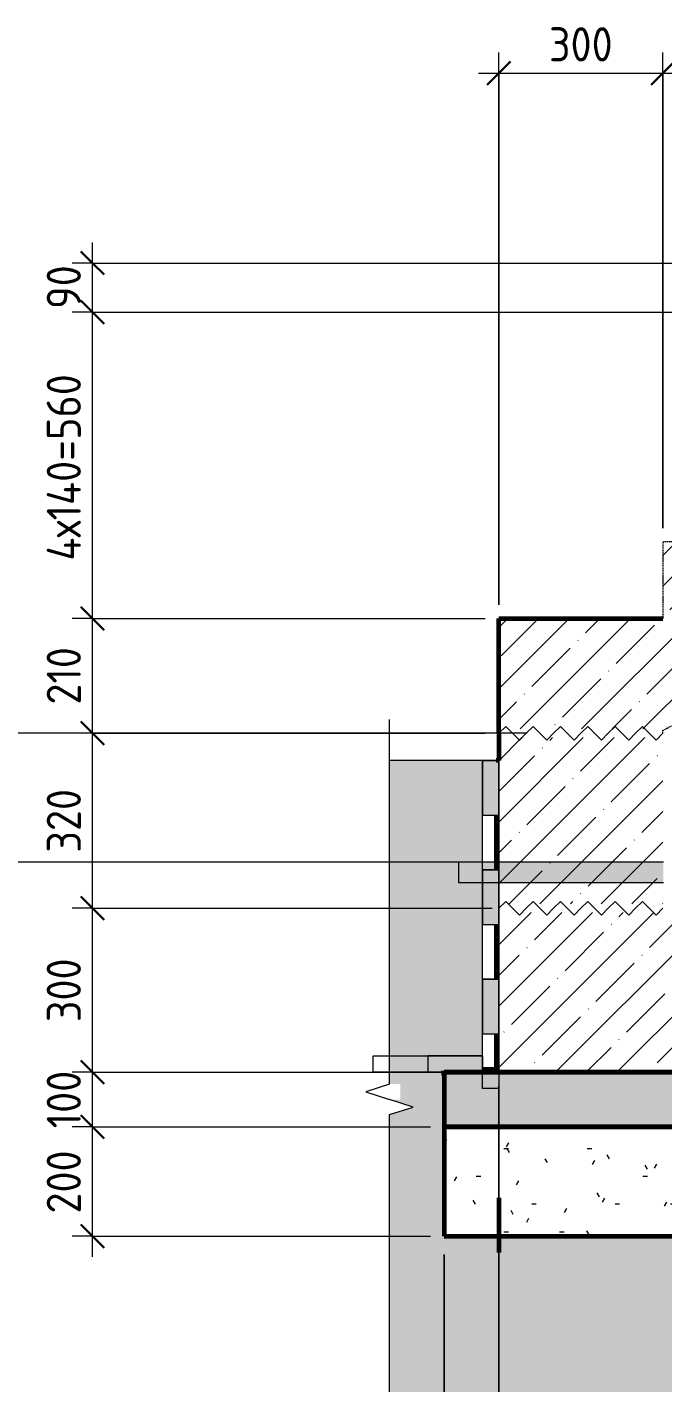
# Model space of a CAD drawing. Header units: millimetres. Extents: x 55945 to 93007, y -3829 to 32717.
# Drawn here: x 76906 to 78069, y -2568 to -88 of the extents above; entities that cross this region are included whole.
import ezdxf

# ---------------------------------------------------------------- set-up
doc = ezdxf.new("R2010")
doc.units = ezdxf.units.MM
doc.linetypes.add('01 Штриховая _2 мм_', pattern=[3, 2, -1])
for name, color, linetype, lineweight in [('AA_Dim', 7, 'Continuous', 9), ('AA_Dim-25', 7, 'Continuous', 9), ('AA_Linii', 7, 'Continuous', 9), ('AA_Oformlenie', 7, 'Continuous', 9), ('AA_Vinoska', 7, 'Continuous', 9), ('AA_Visotnaya otmetka', 7, 'Continuous', 9), ('AF_Balki', 7, 'Continuous', 20), ('AF_Element', 7, 'Continuous', 20), ('AF_Element_Гидроизоляция', 253, 'Continuous', 20), ('AF_Lestnica', 7, '01 Штриховая _2 мм_', 9), ('AF_Perekritie', 7, 'Continuous', 60), ('AF_Pokritie', 7, 'Continuous', 9), ('AF_Stena', 7, 'Continuous', 60), ('AF_Stena_Опалубка', 253, 'Continuous', 20), ('KR_Fundament', 7, 'Continuous', 20)]:
    doc.layers.add(name, color=color, linetype=linetype, lineweight=lineweight)
doc.styles.add('ISOCPEUR_5', font='isocpeur.TTF', dxfattribs={"width": 0.9, "height": 62.5})
doc.dimstyles.new('00_Точн_3_знака__прозр__2', dxfattribs={"dimscale": 304.8, "dimtxt": 62.672186, "dimasz": 0.139436, "dimexe": 0.123031, "dimexo": 0.082021, "dimgap": 0.008202, "dimtad": 1, "dimdec": 3, "dimrnd": 0.001, "dimdsep": 46, "dimtxsty": 'ISOCPEUR_5', "dimblk1": 'OBLIQUE', "dimblk2": 'OBLIQUE', "dimsah": 1, "dimcen": 0.09, "dimdle": 0.123031, "dimazin": 0, "dimtfac": 1, "dimtdec": 4, "dimtix": 1, "dimtmove": 1, "dimatfit": 3, "dimfxl": 1, "dimtvp": 1, "dimtolj": 1, "dimtzin": 0, "dimlwd": 18, "dimlwe": 18, "dimarcsym": 2})
doc.dimstyles.new('00_Точн_3_знака__прозр__3', dxfattribs={"dimscale": 304.8, "dimtxt": 62.672186, "dimasz": 0.139436, "dimexe": 0.123031, "dimexo": 0.082021, "dimgap": 0.008202, "dimtad": 1, "dimdec": 3, "dimrnd": 0.001, "dimdsep": 46, "dimtxsty": 'ISOCPEUR_5', "dimblk1": 'OBLIQUE', "dimblk2": 'OBLIQUE', "dimsah": 1, "dimcen": 0.09, "dimdle": 0.123031, "dimazin": 0, "dimtfac": 1, "dimtdec": 4, "dimtix": 1, "dimtmove": 0, "dimatfit": 3, "dimfxl": 1, "dimtvp": 1, "dimtolj": 1, "dimtzin": 0, "dimlwd": 18, "dimlwe": 18, "dimarcsym": 2})
pattern_1 = [(45, (79994.55, -1225), (-56.1266, 56.1266), []), (45, (80050.68, -1225), (-56.1266, 56.1266), [99.219, -19.844, 0.8382, -19.006])]

# ---------------------------------------------------------------- blocks, each defined once
blk = doc.blocks.new('Лестницы 1 - Лестницы 1-3673206-2-2_Опл')
at = {"layer": 'AF_Lestnica', "linetype": 'Continuous'}
h = blk.add_hatch(dxfattribs=at)
h.set_pattern_fill('FP_8', color=256, style=0, pattern_type=2)
h.set_pattern_definition([(45, (-29359.246, -1225), (-56.1266, 56.1266), []), (45, (-29303.12, -1225), (-56.1266, 56.1266), [99.219, -19.844, 0.8382, -19.006])])
h.paths.add_polyline_path([(-31285, -1374.5), (-29992, -728), (-30080, -728), (-30080, -720), (-30093, -720), (-30093, -620), (-30085, -620), (-30085, -610), (-30385, -610), (-30385, -750), (-30685, -750), (-30685, -890), (-30985, -890), (-30985, -1030), (-31285, -1030), (-31285, -1170), (-31585, -1170), (-31585, -1372), (-31285, -1372)])
at = {"layer": 'AF_Lestnica'}
for p, q in [((-30385, -610), (-30385, -750)), ((-30085, -610), (-30385, -610)), ((-30085, -620), (-30085, -610)), ((-30319.2, -891.6), (-29992, -728)), ((-30080, -720), (-30085, -720)), ((-30385, -750), (-30685, -750)), ((-30685, -750), (-30685, -890)), ((-31219.2, -1341.6), (-30319.2, -891.6)), ((-30685, -890), (-30985, -890)), ((-30985, -890), (-30985, -1030)), ((-30985, -1030), (-31285, -1030)), ((-31285, -1030), (-31285, -1170)), ((-31285, -1170), (-31585, -1170)), ((-31585, -1170), (-31585, -1380)), ((-31285, -1374.5), (-31219.2, -1341.6)), ((-31285, -1380), (-31285, -1374.5))]:
    blk.add_line(p, q, dxfattribs=at)
blk = doc.blocks.new('Обобщенные модели 1 - Обобщенные модели 1-3677777-2-2_Опл')
at = {"layer": 'AF_Element', "lineweight": 9}
h = blk.add_hatch(dxfattribs=at)
h.set_pattern_fill('FP_9', color=256, style=0, pattern_type=2)
h.set_pattern_definition([(0, (-29359.246, -1225), (203.2, 50.8), [8.382, -144.018, 8.382, -144.018, -812.8]), (0, (-29359.246, -1225), (203.2, 50.8), [-304.8, 8.382, -296.418, 8.382, -144.018, -355.6]), (0, (-29359.246, -1225), (203.2, 50.8), [-762, 8.382, -93.218, 8.382, -245.618]), (120, (-29283.046, -1199.6), (-145.5941, 150.5764), [8.382, -144.018, 8.382, -144.018, -812.8]), (120, (-29283.046, -1199.6), (-145.5941, 150.5764), [-304.8, 8.382, -296.418, 8.382, -144.018, -355.6]), (120, (-29283.046, -1199.6), (-145.5941, 150.5764), [-762, 8.382, -93.218, 8.382, -245.618]), (240, (-29257.646, -1098), (-57.6059, -201.3764), [8.382, -144.018, 8.382, -144.018, -812.8]), (240, (-29257.646, -1098), (-57.6059, -201.3764), [-304.8, 8.382, -296.418, 8.382, -144.018, -355.6]), (240, (-29257.646, -1098), (-57.6059, -201.3764), [-762, 8.382, -93.218, 8.382, -245.618])])
h.paths.add_polyline_path([(-31685, -2300), (-27650, -2300), (-27650, -2100), (-31685, -2100)])
at = {"layer": 'AF_Element', "lineweight": 60}
for p, q in [((-27650, -2100), (-31685, -2100)), ((-31685, -2100), (-31685, -2300)), ((-31685, -2300), (-27650, -2300))]:
    blk.add_line(p, q, dxfattribs=at)
blk = doc.blocks.new('Последовательность узлов - 3мм масшт20 маскировка-904226-2-2_Опл')
at = {"layer": 'AA_Oformlenie'}
for p, q in [((-31585, -1380), (-31572.5, -1367.5)), ((-31547.5, -1392.5), (-31572.5, -1367.5)), ((-31535, -1380), (-31547.5, -1392.5)), ((-31535, -1380), (-31522.5, -1367.5)), ((-31497.5, -1392.5), (-31522.5, -1367.5)), ((-31485, -1380), (-31497.5, -1392.5)), ((-31485, -1380), (-31472.5, -1367.5)), ((-31447.5, -1392.5), (-31472.5, -1367.5)), ((-31435, -1380), (-31447.5, -1392.5)), ((-31435, -1380), (-31422.5, -1367.5)), ((-31397.5, -1392.5), (-31422.5, -1367.5)), ((-31385, -1380), (-31397.5, -1392.5)), ((-31385, -1380), (-31372.5, -1367.5)), ((-31347.5, -1392.5), (-31372.5, -1367.5)), ((-31335, -1380), (-31347.5, -1392.5)), ((-31335, -1380), (-31322.5, -1367.5)), ((-31297.5, -1392.5), (-31322.5, -1367.5)), ((-31285, -1380), (-31297.5, -1392.5))]:
    blk.add_line(p, q, dxfattribs=at)
blk = doc.blocks.new('011_ЛинияОбрыва _ЭлУзла_Линия_ - Тип 1-3686679-2-2_Опл')
at = {"layer": 'AA_Oformlenie'}
for p, q in [((-31785, -2021.8), (-31785, -1430)), ((-31785, -2670), (-31785, -2077.5))]:
    blk.add_line(p, q, dxfattribs=at)
blk = doc.blocks.new('Последовательность узлов - М20-1713677-2-2_Опл')
at = {"layer": 'AA_Oformlenie'}
for points in [[(-31615, -1530), (-31585, -1530), (-31585, -1430), (-31615, -1430)], [(-31615, -1730), (-31585, -1730), (-31585, -1630), (-31615, -1630), (-31615, -1636.3)], [(-31615, -1930), (-31585, -1930), (-31585, -1830), (-31615, -1830)]]:
    blk.add_hatch(color=256, dxfattribs=at).paths.add_polyline_path(points)
for p, q in [((-31585, -1430), (-31615, -1430)), ((-31615, -1430), (-31615, -1530)), ((-31615, -1430), (-31585, -1430)), ((-31615, -1630), (-31615, -1430)), ((-31585, -1530), (-31585, -1430)), ((-31585, -1430), (-31585, -1630)), ((-31615, -1530), (-31585, -1530)), ((-31585, -1630), (-31615, -1630)), ((-31585, -1630), (-31615, -1630)), ((-31615, -1630), (-31615, -1730)), ((-31615, -1630), (-31585, -1630)), ((-31615, -1830), (-31615, -1630)), ((-31585, -1730), (-31585, -1630)), ((-31585, -1630), (-31585, -1830)), ((-31615, -1730), (-31585, -1730)), ((-31585, -1830), (-31615, -1830)), ((-31585, -1830), (-31615, -1830)), ((-31615, -1830), (-31615, -1930)), ((-31615, -1830), (-31585, -1830)), ((-31615, -2030), (-31615, -1830)), ((-31585, -1930), (-31585, -1830)), ((-31585, -1830), (-31585, -2030)), ((-31615, -1930), (-31585, -1930)), ((-31585, -2030), (-31615, -2030))]:
    blk.add_line(p, q, dxfattribs=at)
blk = doc.blocks.new('Последовательность узлов - М20-V4-2-2_Опл')
at = {"layer": 'AA_Oformlenie'}
blk.add_hatch(color=256, dxfattribs=at).paths.add_polyline_path([(-31615, -2000), (-31615, -1970), (-31715, -1970), (-31715, -2000)])
for p, q in [((-31815, -1970), (-31615, -1970)), ((-31815, -2000), (-31815, -1970)), ((-31615, -1970), (-31715, -1970)), ((-31715, -1970), (-31715, -2000)), ((-31615, -2000), (-31615, -1970)), ((-31615, -1970), (-31615, -2000)), ((-31615, -2000), (-31815, -2000)), ((-31715, -2000), (-31615, -2000))]:
    blk.add_line(p, q, dxfattribs=at)
blk = doc.blocks.new('DIMBLOCK29-2-2_Опл')
at = {"layer": 'AA_Dim-25', "lineweight": 18}
for p, q in [((77768.8, -1145), (77768.8, -135.1)), ((78068.8, -1005), (78068.8, -135.1)), ((77731.3, -172.6), (78068.8, -172.6)), ((77768.8, -172.6), (77768.8, -1145)), ((78068.8, -172.6), (78068.8, -1005))]:
    blk.add_line(p, q, dxfattribs=at)
at = {"layer": 'AA_Dim-25', "lineweight": 30}
for p, q in [((77768.8, -172.6), (77747.5, -193.8)), ((77768.8, -172.6), (77790, -151.3)), ((78068.8, -172.6), (78047.5, -193.8)), ((78068.8, -172.6), (78090, -151.3))]:
    blk.add_line(p, q, dxfattribs=at)
at = {"layer": 'AA_Dim-25', "color": 0, "lineweight": 18, "insert": (77860.3, -88.7), "char_height": 62.5, "width": 140.48, "attachment_point": 1, "line_spacing_factor": 1.135194, "style": 'ISOCPEUR_5'}
blk.add_mtext('300', dxfattribs=at)
blk = doc.blocks.new('_Oblique')
at = {"color": 0, "linetype": 'ByBlock', "lineweight": -2}
blk.add_line((-0.5, -0.5), (0.5, 0.5), dxfattribs=at)
blk = doc.blocks.new('DIMBLOCK30-2-2_Опл')
at = {"layer": 'AA_Dim-25', "lineweight": 18}
for p, q in [((78068.8, -1005), (78068.8, -135.1)), ((78068.8, -172.6), (78208.8, -172.6)), ((78068.8, -172.6), (78068.8, -1005)), ((78208.8, -167.5), (78208.8, -210.1)), ((78208.8, -172.6), (78208.8, -167.5))]:
    blk.add_line(p, q, dxfattribs=at)
at = {"layer": 'AA_Dim-25', "lineweight": 30}
for p, q in [((78068.8, -172.6), (78047.5, -193.8)), ((78068.8, -172.6), (78090, -151.3)), ((78208.8, -172.6), (78187.5, -193.8)), ((78208.8, -172.6), (78230, -151.3))]:
    blk.add_line(p, q, dxfattribs=at)
at = {"layer": 'AA_Dim-25', "color": 0, "lineweight": 18, "insert": (78083.8, -88.7), "char_height": 62.5, "width": 131.966, "attachment_point": 1, "line_spacing_factor": 1.135194, "style": 'ISOCPEUR_5'}
blk.add_mtext('140', dxfattribs=at)
blk = doc.blocks.new('DIMBLOCK37-2-2_Опл')
at = {"layer": 'AA_Dim-25', "lineweight": 18}
for p, q in [((77768.8, -2025), (77768.8, -2899.2)), ((77768.8, -2861.7), (77768.8, -2025)), ((77668.8, -2333.6), (77668.8, -2899.2)), ((77668.8, -2861.7), (77668.8, -2333.6)), ((77495.6, -2861.7), (77625.9, -2861.7)), ((77625.9, -2861.7), (77718.8, -2861.7)), ((77631.3, -2861.7), (77768.8, -2861.7))]:
    blk.add_line(p, q, dxfattribs=at)
at = {"layer": 'AA_Dim-25', "lineweight": 30}
for p, q in [((77668.8, -2861.7), (77690, -2840.4)), ((77768.8, -2861.7), (77790, -2840.4)), ((77668.8, -2861.7), (77647.5, -2882.9)), ((77768.8, -2861.7), (77747.5, -2882.9))]:
    blk.add_line(p, q, dxfattribs=at)
at = {"layer": 'AA_Dim-25', "color": 0, "lineweight": 18, "insert": (77495.6, -2777.8), "char_height": 62.5, "width": 126.29, "attachment_point": 1, "line_spacing_factor": 1.135194, "style": 'ISOCPEUR_5'}
blk.add_mtext('100', dxfattribs=at)
blk = doc.blocks.new('DIMBLOCK38-2-2_Опл')
at = {"layer": 'AA_Dim-25', "lineweight": 18}
for p, q in [((77768.8, -2025), (77768.8, -2899.2)), ((77768.8, -2861.7), (77768.8, -2025)), ((77768.8, -2861.7), (78208.8, -2861.7)), ((78208.8, -2856.6), (78208.8, -2899.2)), ((78208.8, -2861.7), (78208.8, -2856.6))]:
    blk.add_line(p, q, dxfattribs=at)
at = {"layer": 'AA_Dim-25', "lineweight": 30}
for p, q in [((77768.8, -2861.7), (77790, -2840.4)), ((78208.8, -2861.7), (78230, -2840.4)), ((77768.8, -2861.7), (77747.5, -2882.9)), ((78208.8, -2861.7), (78187.5, -2882.9))]:
    blk.add_line(p, q, dxfattribs=at)
at = {"layer": 'AA_Dim-25', "color": 0, "lineweight": 18, "insert": (77925.5, -2777.8), "char_height": 62.5, "width": 151.832, "attachment_point": 1, "line_spacing_factor": 1.135194, "style": 'ISOCPEUR_5'}
blk.add_mtext('440', dxfattribs=at)
blk = doc.blocks.new('DIMBLOCK43-2-2_Опл')
at = {"layer": 'AA_Dim-25', "lineweight": 30}
for p, q in [((77025.5, -2000), (77004.2, -1978.7)), ((77025.5, -2000), (77046.7, -2021.2)), ((77025.5, -2100), (77004.2, -2078.8)), ((77025.5, -2100), (77046.7, -2121.3)), ((77025.5, -2300), (77004.2, -2278.8)), ((77025.5, -2300), (77046.7, -2321.3))]:
    blk.add_line(p, q, dxfattribs=at)
at = {"layer": 'AA_Dim-25', "lineweight": 18}
for p, q in [((77025.5, -2000), (76988, -2000)), ((77025.5, -2000), (77643.6, -2000)), ((77025.5, -2100), (76988, -2100)), ((77025.5, -2337.5), (77025.5, -2100)), ((77025.5, -2100), (77643.8, -2100)), ((77025.5, -2300), (76988, -2300)), ((77025.5, -2300), (77643.8, -2300))]:
    blk.add_line(p, q, dxfattribs=at)
at = {"layer": 'AA_Dim-25', "color": 0, "lineweight": 18, "insert": (76941.6, -2258.5), "char_height": 62.5, "width": 140.48, "attachment_point": 1, "rotation": 90, "line_spacing_factor": 1.135194, "style": 'ISOCPEUR_5'}
blk.add_mtext('200', dxfattribs=at)
blk = doc.blocks.new('_None')
blk = doc.blocks.new('DIMBLOCK44-2-2_Опл')
at = {"layer": 'AA_Dim-25', "lineweight": 30}
for p, q in [((77025.5, -1700), (77004.2, -1678.8)), ((77025.5, -1700), (77046.7, -1721.3)), ((77025.5, -2000), (77004.2, -1978.7)), ((77025.5, -2000), (77046.7, -2021.2)), ((77025.5, -2100), (77004.2, -2078.8)), ((77025.5, -2100), (77046.7, -2121.3))]:
    blk.add_line(p, q, dxfattribs=at)
at = {"layer": 'AA_Dim-25', "lineweight": 18}
for p, q in [((77025.5, -1700), (76988, -1700)), ((77025.5, -1700), (77756.6, -1700)), ((77025.5, -2000), (76988, -2000)), ((77025.5, -2100), (77025.5, -2000)), ((77025.5, -2000), (77643.6, -2000)), ((77025.5, -2100), (76988, -2100)), ((77025.5, -2100), (77643.8, -2100))]:
    blk.add_line(p, q, dxfattribs=at)
at = {"layer": 'AA_Dim-25', "color": 0, "lineweight": 18, "insert": (76941.6, -2102.6), "char_height": 62.5, "width": 126.29, "attachment_point": 1, "rotation": 90, "line_spacing_factor": 1.135194, "style": 'ISOCPEUR_5'}
blk.add_mtext('100', dxfattribs=at)
blk = doc.blocks.new('DIMBLOCK45-2-2_Опл')
at = {"layer": 'AA_Dim-25', "lineweight": 30}
for p, q in [((77025.5, -1380), (77004.2, -1358.8)), ((77025.5, -1380), (77046.7, -1401.2)), ((77025.5, -1700), (77004.2, -1678.8)), ((77025.5, -1700), (77046.7, -1721.3)), ((77025.5, -2000), (77004.2, -1978.7)), ((77025.5, -2000), (77046.7, -2021.2))]:
    blk.add_line(p, q, dxfattribs=at)
at = {"layer": 'AA_Dim-25', "lineweight": 18}
for p, q in [((77025.5, -1380), (76988, -1380)), ((77025.5, -1380), (77743.8, -1380)), ((77025.5, -1700), (76988, -1700)), ((77025.5, -2000), (77025.5, -1700)), ((77025.5, -1700), (77756.6, -1700)), ((77025.5, -2000), (76988, -2000)), ((77025.5, -2000), (77643.6, -2000))]:
    blk.add_line(p, q, dxfattribs=at)
at = {"layer": 'AA_Dim-25', "color": 0, "lineweight": 18, "insert": (76941.6, -1908.5), "char_height": 62.5, "width": 140.48, "attachment_point": 1, "rotation": 90, "line_spacing_factor": 1.135194, "style": 'ISOCPEUR_5'}
blk.add_mtext('300', dxfattribs=at)
blk = doc.blocks.new('DIMBLOCK46-2-2_Опл')
at = {"layer": 'AA_Dim-25', "lineweight": 30}
for p, q in [((77025.5, -1170), (77004.2, -1148.7)), ((77025.5, -1170), (77046.7, -1191.2)), ((77025.5, -1380), (77004.2, -1358.8)), ((77025.5, -1380), (77046.7, -1401.2)), ((77025.5, -1700), (77004.2, -1678.8)), ((77025.5, -1700), (77046.7, -1721.3))]:
    blk.add_line(p, q, dxfattribs=at)
at = {"layer": 'AA_Dim-25', "lineweight": 18}
for p, q in [((77025.5, -1170), (76988, -1170)), ((77025.5, -1170), (77743.8, -1170)), ((77025.5, -1380), (76988, -1380)), ((77025.5, -1700), (77025.5, -1380)), ((77025.5, -1380), (77743.8, -1380)), ((77025.5, -1700), (76988, -1700)), ((77025.5, -1700), (77756.6, -1700))]:
    blk.add_line(p, q, dxfattribs=at)
at = {"layer": 'AA_Dim-25', "color": 0, "lineweight": 18, "insert": (76941.6, -1598.5), "char_height": 62.5, "width": 140.48, "attachment_point": 1, "rotation": 90, "line_spacing_factor": 1.135194, "style": 'ISOCPEUR_5'}
blk.add_mtext('320', dxfattribs=at)
blk = doc.blocks.new('DIMBLOCK47-2-2_Опл')
at = {"layer": 'AA_Dim-25', "lineweight": 30}
for p, q in [((77025.5, -1170), (77004.2, -1148.7)), ((77025.5, -1170), (77046.7, -1191.2)), ((77025.5, -1380), (77004.2, -1358.8)), ((77025.5, -1380), (77046.7, -1401.2))]:
    blk.add_line(p, q, dxfattribs=at)
at = {"layer": 'AA_Dim-25', "lineweight": 18}
for p, q in [((77025.5, -1170), (76988, -1170)), ((77025.5, -1380), (77025.5, -1170)), ((77025.5, -1170), (77743.8, -1170)), ((77025.5, -1380), (76988, -1380)), ((77025.5, -1380), (77743.8, -1380))]:
    blk.add_line(p, q, dxfattribs=at)
at = {"layer": 'AA_Dim-25', "color": 0, "lineweight": 18, "insert": (76941.6, -1327.6), "char_height": 62.5, "width": 126.29, "attachment_point": 1, "rotation": 90, "line_spacing_factor": 1.135194, "style": 'ISOCPEUR_5'}
blk.add_mtext('210', dxfattribs=at)
blk = doc.blocks.new('DIMBLOCK48-2-2_Опл')
at = {"layer": 'AA_Dim-25', "lineweight": 18}
for p, q in [((77025.5, -520), (76988, -520)), ((77025.5, -520), (79243.8, -520)), ((77025.5, -610), (76988, -610)), ((77025.5, -1170), (77025.5, -610)), ((77025.5, -610), (78943.8, -610)), ((77025.5, -1170), (76988, -1170)), ((77025.5, -1170), (77743.8, -1170))]:
    blk.add_line(p, q, dxfattribs=at)
at = {"layer": 'AA_Dim-25', "lineweight": 30}
for p, q in [((77025.5, -520), (77004.2, -498.7)), ((77025.5, -520), (77046.7, -541.2)), ((77025.5, -610), (77004.2, -588.7)), ((77025.5, -610), (77046.7, -631.2)), ((77025.5, -1170), (77004.2, -1148.7)), ((77025.5, -1170), (77046.7, -1191.2))]:
    blk.add_line(p, q, dxfattribs=at)
at = {"layer": 'AA_Dim-25', "color": 0, "lineweight": 18, "insert": (76941.6, -1064.4), "char_height": 62.5, "width": 418.603, "attachment_point": 1, "rotation": 90, "line_spacing_factor": 1.135194, "style": 'ISOCPEUR_5'}
blk.add_mtext('4х140=560', dxfattribs=at)
blk = doc.blocks.new('DIMBLOCK49-2-2_Опл')
at = {"layer": 'AA_Dim-25', "lineweight": 18}
for p, q in [((77025.5, -610), (77025.5, -482.5)), ((77025.5, -520), (76988, -520)), ((77025.5, -520), (79243.8, -520)), ((77025.5, -610), (76988, -610)), ((77025.5, -610), (78943.8, -610))]:
    blk.add_line(p, q, dxfattribs=at)
at = {"layer": 'AA_Dim-25', "lineweight": 30}
for p, q in [((77025.5, -520), (77004.2, -498.7)), ((77025.5, -520), (77046.7, -541.2)), ((77025.5, -610), (77004.2, -588.7)), ((77025.5, -610), (77046.7, -631.2))]:
    blk.add_line(p, q, dxfattribs=at)
at = {"layer": 'AA_Dim-25', "color": 0, "lineweight": 18, "insert": (76941.6, -604), "char_height": 62.5, "width": 93.654, "attachment_point": 1, "rotation": 90, "line_spacing_factor": 1.135194, "style": 'ISOCPEUR_5'}
blk.add_mtext('90', dxfattribs=at)
blk = doc.blocks.new('010_Флажок - ГИ_МФ_узел 2 вер-3687335-2-2_Опл')
at = {"layer": 'AA_Vinoska'}
blk.add_hatch(color=256, dxfattribs=at).paths.add_polyline_path([(-31658.9, -1653.1), (-31658.9, -1615.6), (-31283.9, -1615.6), (-31283.9, -1653.1)])
for p, q in [((-31283.9, -1615.6), (-32658.9, -1615.6)), ((-31283.9, -1615.6), (-31658.9, -1615.6)), ((-31658.9, -1615.6), (-31658.9, -1653.1)), ((-31658.9, -1653.1), (-31283.9, -1653.1))]:
    blk.add_line(p, q, dxfattribs=at)

msp = doc.modelspace()

# ---------------------------------------------------------------- hatches: boundary and pattern name
at = {"layer": 'AA_Oformlenie'}
h = msp.add_hatch(dxfattribs=at)
h.set_pattern_fill('FP_11', color=250, style=0, pattern_type=2)
h.set_pattern_definition([(228.013, (80177.43, -971), (-2031.99144, -2286.00794), [34.172, -3383.048]), (184.97, (80154.57, -996.4), (3047.99862, 254.013734), [58.64, -5805.405]), (132.51, (80096.15, -1001.48), (2539.97812, -2794.01959), [41.348, -4093.472]), (267.274, (79997.09, -1064.98), (253.972893, 5080.00167), [53.4, -5286.644]), (292.834, (79994.55, -1118.32), (-1270.018216, 3047.992396), [52.363, -5183.981]), (357.274, (80014.87, -1166.58), (-5080.00167, 253.972893), [53.4, -5286.644]), (37.694, (80068.21, -1169.12), (-3302.011032, -2539.986107), [70.619, -6991.312]), (72.255, (80124.09, -1125.94), (1778.031558, 5587.989563), [66.672, -6600.526]), (121.43, (80144.41, -1062.44), (-2032.025225, 3301.984438), [53.581, -5304.555]), (175.236, (80116.47, -1016.72), (2793.99806, -254.01689), [61.171, -2997.394]), (222.397, (80055.51, -1011.64), (-3048.021364, -2793.976117), [79.108, -7831.677]), (138.814, (80248.55, -1067.52), (-1777.99827, 1524.00296), [27, -2673.056]), (171.469, (80228.23, -1049.74), (3301.998057, -508.01404), [51.368, -5085.464]), (225, (80177.43, -1042.12), (3e-14, -254), [35.921, -323.289]), (203.199, (80159.65, -1011.64), (1269.99626, 508.00885), [19.344, -1915.062]), (291.801, (80141.87, -1019.26), (-253.9944, 762.00245), [27.357, -1340.475]), (30.964, (80152.03, -1044.66), (761.99727, 508.0033), [44.432, -1436.63]), (161.565, (80190.13, -1021.8), (507.9998, -254.0006), [32.129, -771.09]), (16.389, (79994.55, -1019.26), (2540.00709, 761.97597), [45.009, -4455.883]), (70.346, (80037.73, -1006.56), (-1016.00879, -2793.99714), [37.76, -3738.222]), (293.199, (80190.13, -971), (-508.00885, 1269.99626), [38.688, -1895.718]), (343.61, (80205.37, -1006.56), (-2539.99379, 762.0203), [45.009, -4455.883]), (339.444, (79994.55, -1176.74), (-1270.00078, 507.99866), [43.404, -2126.773]), (294.775, (80035.19, -1191.98), (-1269.99309, 2794.00269), [36.367, -3600.359]), (66.801, (80192.67, -1225), (508.00885, 1269.99626), [38.688, -1895.718]), (17.354, (80207.91, -1189.44), (-3302.00006, -1015.99885), [42.578, -4215.238]), (69.444, (80068.21, -1225), (-507.99866, -1270.00078), [21.702, -2148.475]), (101.31, (80177.43, -1225), (-254.0008, 1016.0003), [12.951, -1282.199]), (165.964, (80174.89, -1212.3), (762.0014, -253.9968), [52.363, -994.905]), (186.009, (80124.09, -1199.6), (2540.00024, 253.999726), [48.527, -4804.136]), (303.69, (80152.03, -1067.52), (-253.9991, 508), [36.632, -879.178]), (353.157, (80172.35, -1098), (4317.998074, -508.016712), [63.956, -6331.601]), (60.945, (80235.85, -1105.62), (-1016.01265, -1777.99294), [26.151, -2588.939]), (90, (80248.55, -1082.76), (-254, 254), [15.24, -238.76]), (120.256, (80119.01, -1191.98), (1015.98679, -1778.00772), [35.287, -3493.394]), (48.013, (80101.23, -1161.5), (2031.99144, 2286.00794), [68.344, -3348.876]), (0, (80146.95, -1110.7), (254, 254), [66.04, -187.96]), (325.305, (80212.99, -1110.7), (-2540.00538, 1777.99317), [40.161, -3975.932]), (254.055, (80246.01, -1133.56), (-253.9927, -1016.00235), [36.983, -1812.165]), (207.646, (80235.85, -1169.12), (-4825.999284, -2540.001884), [60.215, -5961.246]), (175.426, (80182.51, -1197.06), (-3301.999344, 254.004155), [63.703, -6306.585])])
h.paths.add_polyline_path([(81723.7959, -2690), (81723.7959, -520), (81703.7959, -520), (81703.7959, -2300), (77668.7959, -2300), (77668.7959, -2000), (77638.7959, -2000), (77638.7959, -1970), (77738.7959, -1970), (77738.7959, -1430), (77568.7959, -1430), (77568.7959, -2021.8457), (77588.4223, -2021.8457), (77588.4223, -2050), (77568.7959, -2050), (77612.0972, -2063.75), (77568.7959, -2077.5), (77568.7959, -2690), (79736.2959, -2690), (79750.0459, -2646.6987), (79763.7959, -2690), (79763.7959, -2670.3736), (79791.9503, -2670.3736), (79791.9503, -2690), (81721.1293, -2690)])
at = {"layer": 'AF_Perekritie', "lineweight": 9}
h = msp.add_hatch(dxfattribs=at)
h.set_pattern_fill('FP_8', color=256, style=0, pattern_type=2)
h.set_pattern_definition(pattern_1)
h.paths.add_polyline_path([(81703.7959, -2000), (81703.7959, -1700), (79673.7959, -1700), (79673.7959, -1708), (79423.7959, -1708), (79423.7959, -1700), (78068.7959, -1700), (78068.7959, -1708), (77768.7959, -1708), (77768.7959, -2000), (81690.4626, -2000)])
at = {"layer": 'AF_Pokritie'}
h = msp.add_hatch(dxfattribs=at)
h.set_pattern_fill('FP_10', color=256, style=0, pattern_type=2)
h.set_pattern_definition([(50, (79994.55, -1225), (182.185, -15.939), [19.05, -209.55]), (355, (79994.55, -1225), (-35.242, 191.057), [15.24, -167.64]), (100.451, (80009.73, -1226.33), (146.943, 175.117), [16.19, -178.09]), (46.184, (79994.55, -1174.2), (271.079, -42.043), [28.575, -314.325]), (96.636, (80017.14, -1177.7), (237.403, 247.427), [24.285, -267.135]), (351.184, (79994.55, -1174.2), (237.405, 247.425), [22.86, -251.46]), (21, (80019.95, -1186.9), (151.615, -102.2655), [19.05, -209.55]), (326, (80019.95, -1186.9), (61.802, 184.188), [15.24, -167.64]), (71.451, (80032.58, -1195.42), (213.417, 81.921), [16.19, -178.09]), (37.5, (79994.55, -1225), (3.0883, 84.555), [8.382, -157.226, 8.382, -161.798, -168.275]), (37.5, (79994.55, -1225), (3.0883, 84.555), [-335.788, 8.382, -159.893]), (7.5, (79994.55, -1225), (66.8194, 100.1807), [8.382, -88.646, 8.382, -153.416, -64.135]), (7.5, (79994.55, -1225), (66.8194, 100.1807), [-258.826, 8.382, -55.753]), (327.5, (79937.91, -1225), (135.5905, -5.729), [8.382, -55.118, 8.382, -189.738, -262.89]), (327.5, (79937.91, -1225), (135.5905, -5.729), [-261.62, 8.382, -254.508]), (317.5, (79912.51, -1225), (148.129, 25.427), [8.382, -74.168, 8.382, -123.19, -186.69]), (317.5, (79912.51, -1225), (148.129, 25.427), [-214.122, 8.382, -178.308])])
h.paths.add_polyline_path([(81694.907, -2100), (81703.7959, -2100), (81703.7959, -2000), (77668.7959, -2000), (77668.7959, -2100), (79994.5743, -2100)])
at = {"layer": 'AF_Stena', "lineweight": 9}
h = msp.add_hatch(dxfattribs=at)
h.set_pattern_fill('FP_8', color=256, style=0, pattern_type=2)
h.set_pattern_definition(pattern_1)
h.paths.add_polyline_path([(78068.7959, -1692), (78068.7959, -1388), (77768.7959, -1388), (77768.7959, -1692), (78059.907, -1692)])

# ---------------------------------------------------------------- linework, layer by layer
at = {"layer": 'AA_Linii', "lineweight": 60}
for p, q in [((77768.7959, -1380), (77768.7959, -1170)), ((77768.7959, -1170), (78068.7959, -1170)), ((77768.7959, -2230), (77768.7959, -2330))]:
    msp.add_line(p, q, dxfattribs=at)
at = {"layer": 'AA_Linii'}
for p, q in [((77738.7959, -1430), (77568.7959, -1430)), ((77738.7959, -2000), (77738.7959, -1430)), ((77668.7959, -2300), (77668.7959, -2000)), ((77668.7959, -2000), (77738.7959, -2000)), ((81703.7959, -2300), (77668.7959, -2300))]:
    msp.add_line(p, q, dxfattribs=at)
at = {"layer": 'AA_Vinoska'}
for p, q in [((77568.7959, -1430), (77568.7959, -1355)), ((77568.7959, -2021.8457), (77525.4709, -2035.9228)), ((77525.4709, -2035.9228), (77568.7959, -2050)), ((77612.0972, -2063.75), (77568.7959, -2050)), ((77568.7959, -2077.5), (77612.0972, -2063.75))]:
    msp.add_line(p, q, dxfattribs=at)
at = {"layer": 'AA_Visotnaya otmetka'}
for p, q in [((77093.7551, -1380), (76716.85, -1380)), ((77820.3935, -1380), (77093.7551, -1380))]:
    msp.add_line(p, q, dxfattribs=at)
at = {"layer": 'AF_Balki', "lineweight": 60}
for p, q in [((77768.7959, -1430), (77763.7959, -1430)), ((77763.7959, -1530), (77763.7959, -1630)), ((77763.7959, -1730), (77763.7959, -1830)), ((77763.7959, -1930), (77763.7959, -1995)), ((77663.7959, -2000), (77663.7959, -2001)), ((77663.7959, -2001), (77668.5759, -2001)), ((77668.7959, -2001), (77668.7959, -2000)), ((77668.7959, -2000), (77768.7959, -2000)), ((77763.7959, -1995), (77738.7959, -1995))]:
    msp.add_line(p, q, dxfattribs=at)
at = {"layer": 'AF_Balki'}
for p, q in [((77763.7959, -1430), (77768.7959, -1430)), ((77768.7959, -1700), (77768.7959, -1430)), ((77763.7959, -1530), (77763.7959, -1630)), ((77768.7959, -2000), (77768.7959, -1700)), ((77763.7959, -1730), (77763.7959, -1830)), ((77763.7959, -1930), (77763.7959, -1995)), ((77763.7959, -2000), (80213.7959, -2000)), ((80213.7959, -2000), (77768.7959, -2000))]:
    msp.add_line(p, q, dxfattribs=at)
at = {"layer": 'AF_Pokritie', "lineweight": 60}
for p, q in [((81703.7959, -2000), (77668.7959, -2000)), ((77668.7959, -2000), (77668.7959, -2100)), ((77668.7959, -2100), (81703.7959, -2100))]:
    msp.add_line(p, q, dxfattribs=at)
at = {"layer": 'AF_Stena_Опалубка', "lineweight": 60}
msp.add_line((77768.7959, -1380), (77768.7959, -1430), dxfattribs=at)
at = {"layer": 'AF_Stena_Опалубка'}
msp.add_line((77768.7959, -1430), (77768.7959, -1700), dxfattribs=at)
at = {"layer": 'KR_Fundament'}
msp.add_line((77768.7959, -1700), (77768.7959, -2000), dxfattribs=at)
at = {"layer": 'KR_Fundament', "lineweight": 60}
msp.add_line((77768.7959, -2000), (81703.7959, -2000), dxfattribs=at)

# ---------------------------------------------------------------- block references
at = {"layer": 'AA_Oformlenie'}
for name, p in [('Последовательность узлов - 3мм масшт20 маскировка-904226-2-2_Опл', (109353.7959, 0)), ('011_ЛинияОбрыва _ЭлУзла_Линия_ - Тип 1-3686679-2-2_Опл', (109353.7959, 0)), ('Последовательность узлов - М20-1713677-2-2_Опл', (109353.7959, 0)), ('Последовательность узлов - 3мм масшт20 маскировка-904226-2-2_Опл', (109353.7959, -320)), ('Последовательность узлов - М20-V4-2-2_Опл', (109353.7959, 0))]:
    msp.add_blockref(name, p, dxfattribs=at)
at = {"layer": 'AA_Vinoska'}
msp.add_blockref('010_Флажок - ГИ_МФ_узел 2 вер-3687335-2-2_Опл', (109353.7959, 0), dxfattribs=at)
at = {"layer": 'AF_Element_Гидроизоляция'}
msp.add_blockref('Обобщенные модели 1 - Обобщенные модели 1-3677777-2-2_Опл', (109353.7959, 0), dxfattribs=at)
at = {"layer": 'AF_Lestnica'}
msp.add_blockref('Лестницы 1 - Лестницы 1-3673206-2-2_Опл', (109353.7959, 0), dxfattribs=at)

# ---------------------------------------------------------------- dimensions: what is measured, and where the dimension line sits
at = {"layer": 'AA_Dim', "lineweight": 18}
for base, p1, p2, override, picture, middle in [((78068.7959, -172.5839), (77768.7959, -1170), (78068.7959, -1030), {"dimpost": '<>', "dimfxl": 331.058907}, 'DIMBLOCK29-2-2_Опл', (77918.7959, -138.8339)), ((78208.7959, -172.5839), (78068.7959, -1030), (78208.7959, -142.5319), {"dimpost": '<>', "dimfxl": 898.442928}, 'DIMBLOCK30-2-2_Опл', (78138.7959, -138.8339)), ((78208.7959, -2861.6922), (77768.7959, -2000), (78208.7959, -2831.6402), {"dimpost": '<>', "dimfxl": 940.864145}, 'DIMBLOCK38-2-2_Опл', (77988.7959, -2827.9422))]:
    dim = msp.add_linear_dim(base=base, p1=p1, p2=p2, dimstyle='00_Точн_3_знака__прозр__3', override=override, dxfattribs=at)
    dim.commit()
    dim.dimension.update_dxf_attribs({"geometry": picture, "text_midpoint": middle})
for base, p1, p2, text, override, picture, middle in [((77025.4915, -520), (78968.7959, -610), (79268.7959, -520), '90', {"dimpost": '<>', "dimblk1": 'None', "dimblk2": 'None', "dimsah": 1, "dimfxl": 313.209195}, 'DIMBLOCK49-2-2_Опл', (76991.7415, -565)), ((77025.4915, -610), (77768.7959, -1170), (78968.7959, -610), '4х140=560', {"dimpost": '<>', "dimblk1": 'None', "dimblk2": 'None', "dimsah": 1, "dimfxl": 1324.235629}, 'DIMBLOCK48-2-2_Опл', (76991.7415, -890)), ((77025.4915, -1380), (77781.6039, -1700), (77768.7959, -1380), '320', {"dimpost": '<>', "dimblk1": 'None', "dimblk2": 'None', "dimsah": 1, "dimfxl": 320.256218}, 'DIMBLOCK46-2-2_Опл', (76991.7415, -1540)), ((77025.4915, -1170), (77768.7959, -1380), (77768.7959, -1170), '210', {"dimpost": '<>', "dimblk1": 'None', "dimblk2": 'None', "dimsah": 1, "dimfxl": 210}, 'DIMBLOCK47-2-2_Опл', (76991.7415, -1275)), ((77025.4915, -1700), (77668.6354, -2000), (77781.6039, -1700), '300', {"dimpost": '<>', "dimblk1": 'None', "dimblk2": 'None', "dimsah": 1, "dimfxl": 320.564968}, 'DIMBLOCK45-2-2_Опл', (76991.7415, -1850)), ((77025.4915, -2000), (77668.7959, -2100), (77668.6354, -2000), '100', {"dimpost": '<>', "dimblk1": 'None', "dimblk2": 'None', "dimsah": 1, "dimfxl": 100.000129}, 'DIMBLOCK44-2-2_Опл', (76991.7415, -2050)), ((77025.4915, -2100), (77668.7959, -2300), (77668.7959, -2100), '200', {"dimpost": '<>', "dimblk1": 'None', "dimblk2": 'None', "dimsah": 1, "dimfxl": 200}, 'DIMBLOCK43-2-2_Опл', (76991.7415, -2200))]:
    dim = msp.add_linear_dim(base=base, p1=p1, p2=p2, angle=90, text=text, dimstyle='00_Точн_3_знака__прозр__3', override=override, dxfattribs=at)
    dim.commit()
    dim.dimension.update_dxf_attribs({"geometry": picture, "text_midpoint": middle})
dim = msp.add_linear_dim(base=(77768.7959, -2861.6922), p1=(77668.7959, -2308.6449), p2=(77768.7959, -2000), dimstyle='00_Точн_3_знака__прозр__2', override={"dimpost": '<>', "dimfxl": 324.440547}, dxfattribs=at)
dim.commit()
dim.dimension.update_dxf_attribs({"geometry": 'DIMBLOCK37-2-2_Опл', "text_midpoint": (77558.7705, -2819.4389), "dimtype": 160})

doc.saveas('drawing.dxf')
